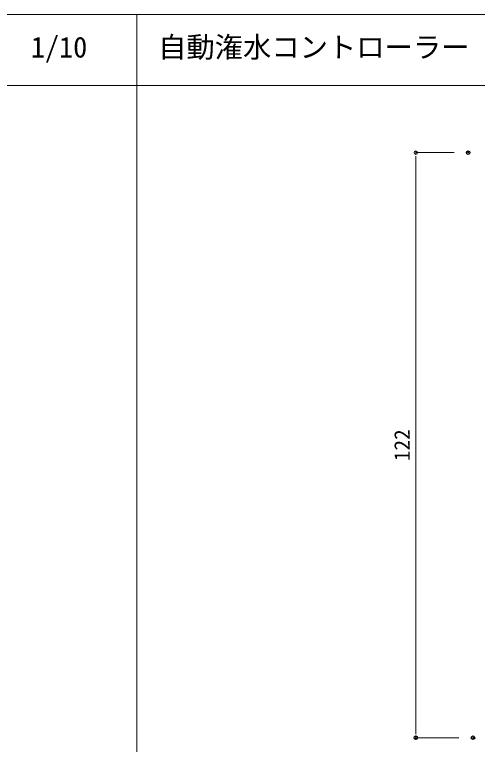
# Model space of a CAD drawing. Units: millimetres, scale not verified. Extents: x -28785 to 23890, y -3354 to 5557.
# Drawn here: x -20796 to -20142, y -401 to 630 of the extents above; entities that cross this region are included whole.
import ezdxf
from ezdxf.enums import TextEntityAlignment as Align

# ---------------------------------------------------------------- set-up
doc = ezdxf.new("R2010")
doc.units = ezdxf.units.MM
doc.header["$LTSCALE"] = 10
doc.header["$PDMODE"] = 32
doc.header["$PDSIZE"] = 5
for name, color, linetype, lineweight in [('0-1_WAKU', 7, 'Continuous', 18), ('E-1__F-0_', 7, 'Continuous', 20), ('F-2_sunpo', 7, 'Continuous', 18), ('F-9_0', 7, 'Continuous', 20), ('F-B__0-3_MOJI', 7, 'Continuous', 18)]:
    doc.layers.add(name, color=color, linetype=linetype, lineweight=lineweight)
doc.layers.add('F-1_Defpoints', color=7, linetype='Continuous')
doc.styles.add('ＭＳ ゴシック', font='')
doc.styles.get('ＭＳ ゴシック').set_extended_font_data('MS Gothic')

# ---------------------------------------------------------------- blocks, each defined once
blk = doc.blocks.new('_Dot_28')
at = {"layer": 'F-9_0'}
for p, q in [((-0.5, 0), (-1, 0)), ((0.25, 0), (-0.25, 0))]:
    blk.add_line(p, q, dxfattribs=at)
blk.add_circle((0, 0), 0.25, dxfattribs=at)
blk = doc.blocks.new('D21')
at = {"layer": 'F-1_Defpoints'}
for p in [(5075.22, 17168.2), (5001.26, 16341.44), (5081.99, 16341.44)]:
    blk.add_point(p, dxfattribs=at)
at = {"layer": 'F-2_sunpo', "lineweight": 20}
for p, q in [((5055.22, 17168.2), (5001.26, 17168.2)), ((5001.26, 17158.2), (5001.26, 16351.44)), ((5061.99, 16341.44), (5001.26, 16341.44))]:
    blk.add_line(p, q, dxfattribs=at)
at = {"layer": 'F-2_sunpo', "xscale": 10, "yscale": 10}
for p, rotation in [((5001.26, 17168.2), 90), ((5001.26, 16341.44), 270)]:
    blk.add_blockref('_Dot_28', p, dxfattribs=dict(at, rotation=rotation))
at = {"layer": 'F-2_sunpo', "style": 'ＭＳ ゴシック'}
blk.add_text('122', height=21.99, rotation=90, dxfattribs=at).set_placement((4999.26, 16732.32), align=Align.BOTTOM_LEFT)

msp = doc.modelspace()

# ---------------------------------------------------------------- linework, layer by layer
at = {"layer": '0-1_WAKU'}
for p, q in [((-23889.77, 629.76), (-15889.77, 629.76)), ((-23889.77, 529.76), (-15889.77, 529.76))]:
    msp.add_line(p, q, dxfattribs=at)
at = {"layer": 'E-1__F-0_', "lineweight": 18}
msp.add_line((-20622.99, -1123.57), (-20622.99, 629.76), dxfattribs=at)

# ---------------------------------------------------------------- block references
at = {"layer": 'F-2_sunpo'}
msp.add_blockref('D21', (-25230, -16733.47), dxfattribs=at)

# ---------------------------------------------------------------- texts
at = {"layer": 'F-B__0-3_MOJI', "style": 'ＭＳ ゴシック'}
for s, p in [('1/10', (-20772.83, 560.29)), ('自動潅水コントローラー\u3000FD-P1\u3000タイマー詳細図', (-20592.99, 560.29))]:
    msp.add_text(s, height=29.33, dxfattribs=at).set_placement(p, align=Align.BOTTOM_LEFT)

doc.saveas('drawing.dxf')
